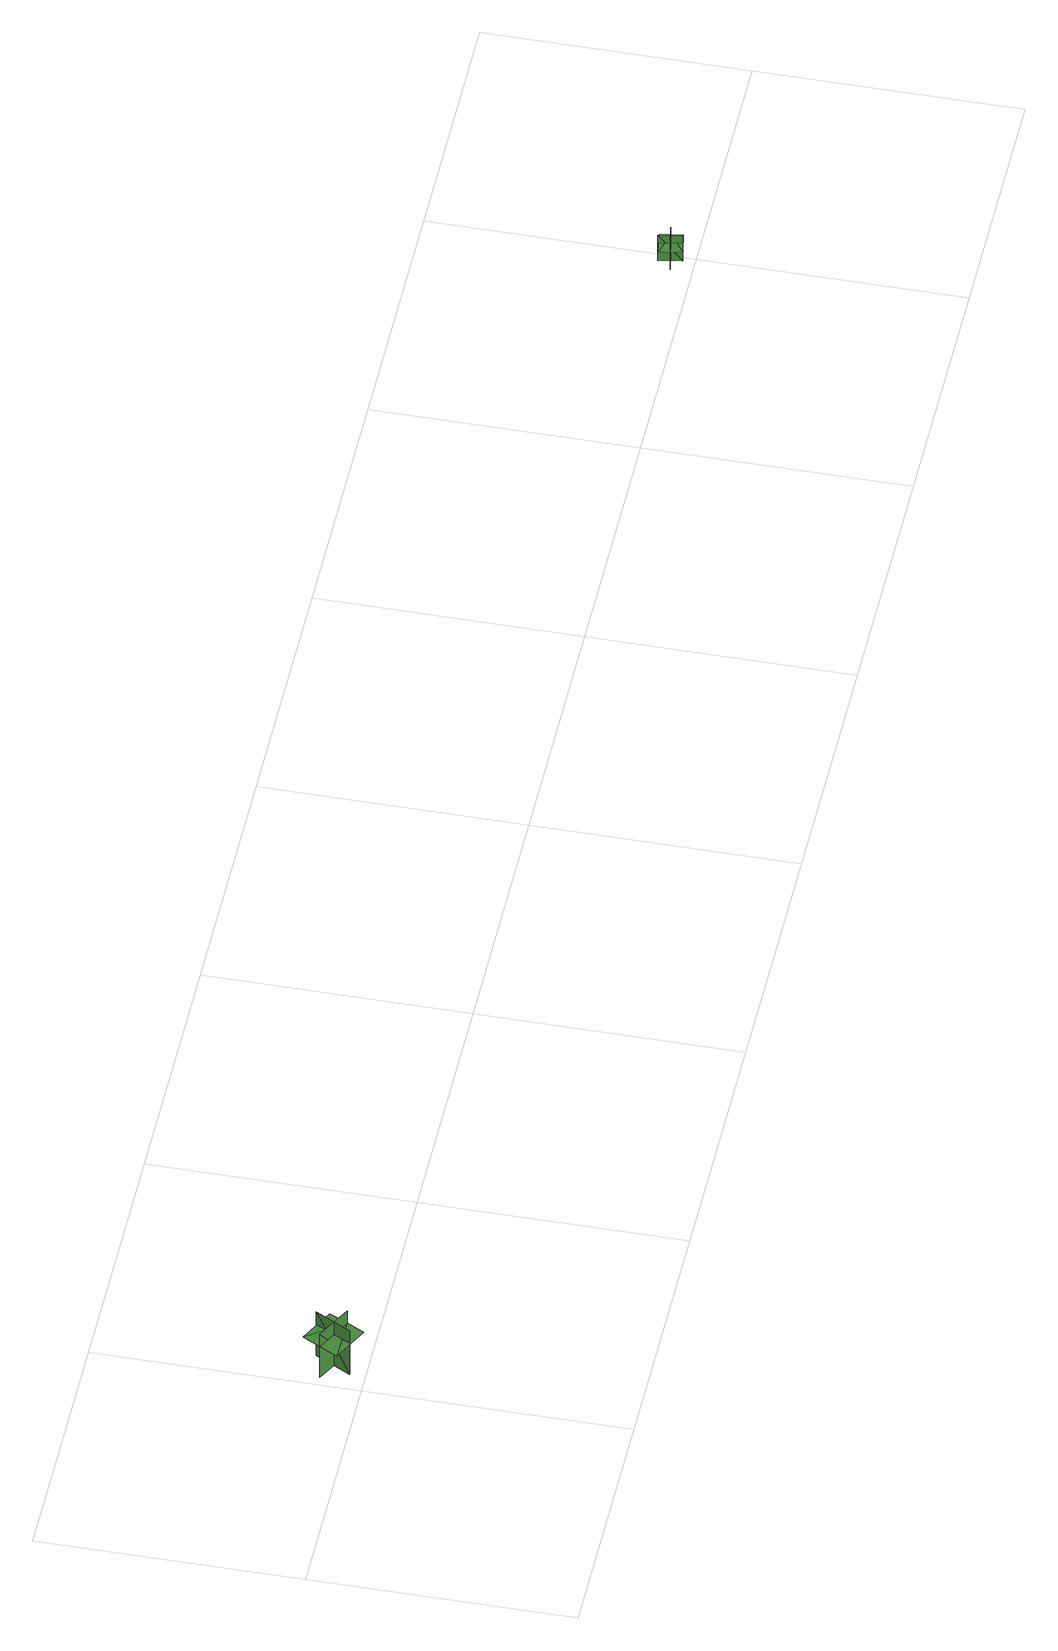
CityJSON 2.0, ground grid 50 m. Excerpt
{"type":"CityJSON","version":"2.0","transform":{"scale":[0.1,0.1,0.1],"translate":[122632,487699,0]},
"CityObjects":{
"tree1":{"type":"SolitaryVegetationObject","geometry":[{"type":"MultiSurface","lod":"1","boundaries":[[[0,1,2]],[[0,2,3]],[[4,5,6]],[[4,6,7]],[[8,9,10]],[[8,10,11]],[[8,11,12]],[[8,12,13]]]}]},
"tree2":{"type":"SolitaryVegetationObject","geometry":[{"type":"MultiSurface","lod":"1","boundaries":[[[14,15,16]],[[14,16,17]],[[18,19,20]],[[18,20,21]],[[22,23,24]],[[22,24,25]],[[22,25,26]],[[22,26,27]]]}]}
},
"vertices":[
[37,29,11],[73,98,11],[73,98,119],[37,29,119],[87,44,11],[18,80,11],[18,80,119],[87,44,119],[87,44,89],[104,79,89],[36,114,89],[18,80,89],[0,45,89],[69,10,89],
[2993,24,9],[2985,68,9],[2985,68,71],[2993,24,71],[3010,49,9],[2966,41,9],[2966,41,71],[3010,49,71],[3010,49,53],[3006,70,53],[2962,62,53],[2966,41,53],[2970,19,53],[3014,27,53]
]}
